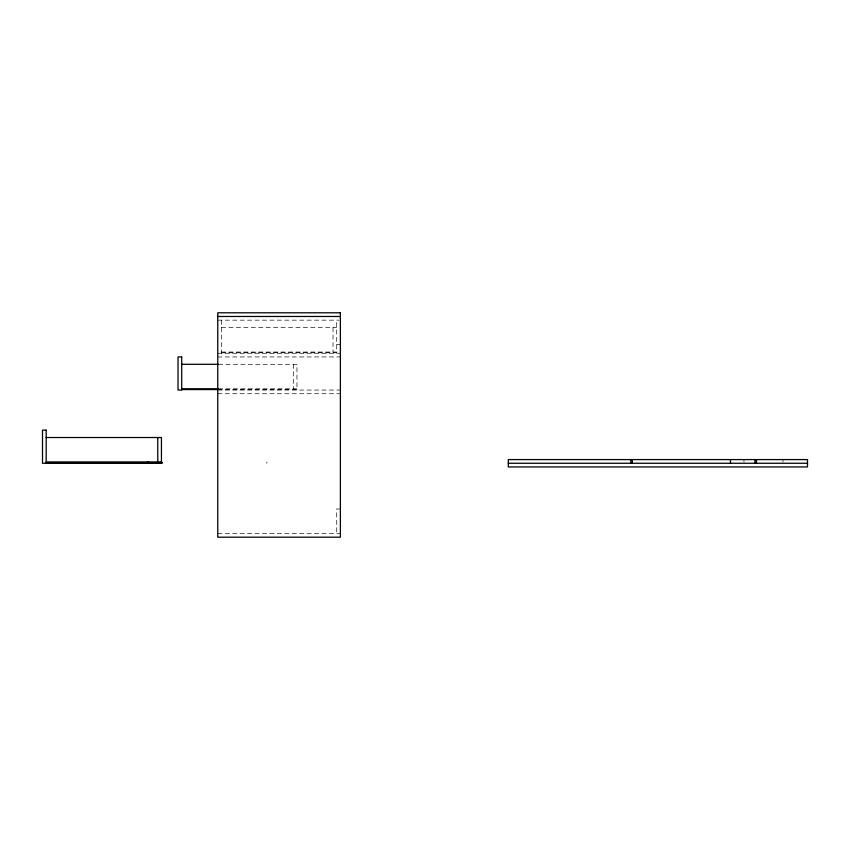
<?xml version="1.0" encoding="UTF-8"?>
<svg xmlns="http://www.w3.org/2000/svg" width="850" height="850" viewBox="0 0 850 850"><rect width="100%" height="100%" fill="white"/><g stroke="black" fill="none" stroke-linecap="round" stroke-linejoin="round"><path stroke-width="0.64" stroke-dasharray="4.25 3.19" d="M217.759 320.152L339.161 320.152M221.436 327.516L336.706 327.516M336.706 344.686L340.382 344.686M221.436 352.038L336.706 352.038M221.436 352.771L336.706 352.771L336.706 320.152M217.759 353.26L340.382 353.26M217.759 356.947L340.382 356.947M218.461 364.299L296.969 364.299L296.969 389.566L218.801 389.566M218.461 388.822L296.969 388.822M217.759 390.054L340.382 390.054M217.759 393.731L340.382 393.731M340.382 509.001L336.706 509.001L336.706 533.524M217.759 533.524L340.382 533.524M782.977 459.584L782.977 462.039M743.984 459.584L743.984 462.039M333.019 327.516L333.019 352.038M293.293 364.299L293.293 388.822M266.847 462.039L266.847 463.261M221.436 320.152L221.436 353.26"/><path stroke-width="1.27" d="M217.759 316.476L340.382 316.476M181.709 364.299L218.461 364.299M181.709 388.822L218.461 388.822M181.709 389.566L217.483 389.566M46.176 437.516L161.447 437.516L161.447 462.772L46.176 462.772M46.176 462.039L161.447 462.039M508.3 463.261L807.5 463.261M756.489 459.584L756.489 463.261M755.013 459.584L755.013 463.261M730.49 459.584L730.49 463.261M632.389 459.584L632.389 463.261M630.923 459.584L630.923 463.261M157.771 437.516L157.771 462.039M147.9 462.039L147.9 463.261M340.382 312.8L217.759 312.8L217.759 537.2L340.382 537.2L340.382 312.8M181.709 356.947L178.032 356.947L178.032 390.054L181.709 390.054L181.709 356.947M46.176 430.153L42.5 430.153L42.5 463.261L46.176 463.261L46.176 430.153M807.5 459.584L508.3 459.584L508.3 466.947L807.5 466.947L807.5 459.584M162.201 462.527L46.941 462.527L46.941 463.261L162.201 463.261L162.201 462.527"/></g></svg>
